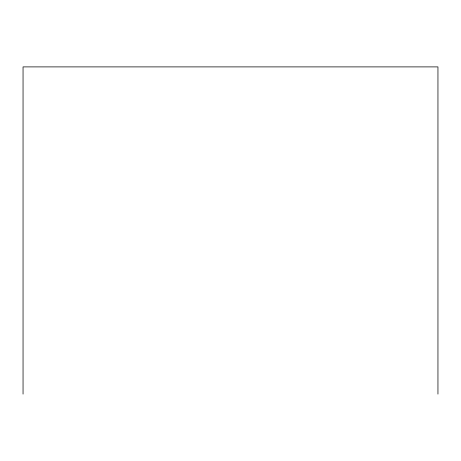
<?xml version="1.0" encoding="UTF-8"?>
<svg xmlns="http://www.w3.org/2000/svg" width="461" height="461" viewBox="0 0 461 461"><rect width="100%" height="100%" fill="white"/><g stroke="black" fill="none" stroke-linecap="round" stroke-linejoin="round"><path stroke-width="0.69" d="M437.95 394.103L437.95 66.897L23.05 66.897L23.05 394.103"/></g></svg>
